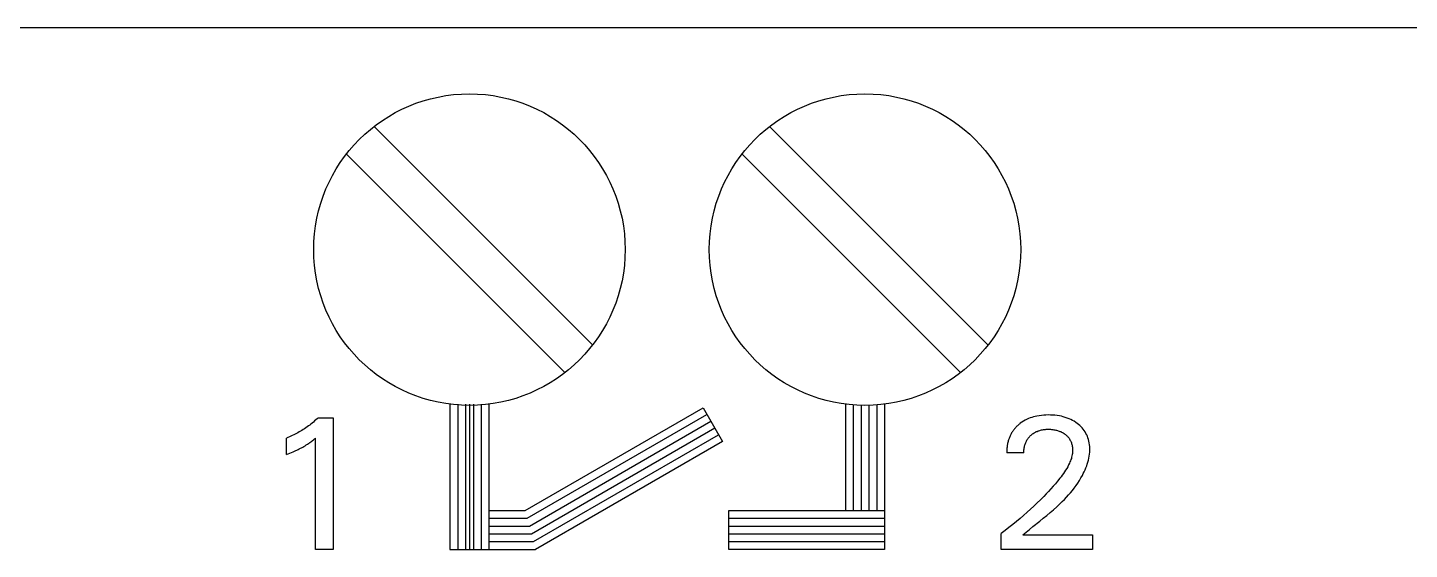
# Model space of a CAD drawing. Extents: x 0 to 420, y 0 to 297.
# Drawn here: x 168.22 to 185.96, y 162.77 to 169.47 of the extents above; entities that cross this region are included whole.
import ezdxf

# ---------------------------------------------------------------- set-up
doc = ezdxf.new("R2010")
doc.units = 0
doc.header["$LTSCALE"] = 23.1
doc.layers.add('10000_FRONT', color=7, linetype='CONTINUOUS')

msp = doc.modelspace()

# ---------------------------------------------------------------- linework, layer by layer
at = {"layer": '10000_FRONT', "color": 7, "linetype": 'CONTINUOUS'}
for p, q in [((203.56, 169.468), (134.06, 169.468)), ((175.469, 165.393), (172.665, 168.197)), ((180.549, 165.393), (177.745, 168.197)), ((172.311, 167.844), (175.115, 165.04)), ((177.391, 167.844), (180.195, 165.04)), ((173.64, 164.634), (173.64, 162.768)), ((173.74, 164.634), (173.74, 162.768)), ((173.84, 164.634), (173.84, 162.768)), ((173.89, 164.634), (173.89, 162.768)), ((173.94, 164.634), (173.94, 162.768)), ((174.04, 164.634), (174.04, 162.768)), ((174.14, 164.634), (174.14, 162.768)), ((174.606, 163.268), (176.89, 164.587)), ((174.633, 163.168), (176.94, 164.5)), ((176.89, 164.587), (177.14, 164.154)), ((178.72, 164.634), (178.72, 163.268)), ((178.82, 164.621), (178.82, 163.268)), ((178.92, 164.621), (178.92, 163.268)), ((179.02, 164.621), (179.02, 163.268)), ((179.12, 164.621), (179.12, 163.268)), ((179.22, 164.634), (179.22, 162.768)), ((171.79, 164.33), (171.773, 164.318)), ((171.807, 164.341), (171.79, 164.33)), ((171.823, 164.353), (171.807, 164.341)), ((171.839, 164.365), (171.823, 164.353)), ((171.855, 164.378), (171.839, 164.365)), ((171.871, 164.391), (171.855, 164.378)), ((171.887, 164.404), (171.871, 164.391)), ((171.902, 164.417), (171.887, 164.404)), ((171.918, 164.431), (171.902, 164.417)), ((171.933, 164.445), (171.918, 164.431)), ((171.947, 164.459), (171.933, 164.445)), ((171.947, 164.459), (172.14, 164.459)), ((172.14, 164.459), (172.14, 162.768)), ((174.66, 163.068), (176.99, 164.414)), ((174.687, 162.968), (177.04, 164.327)), ((180.898, 164.325), (180.891, 164.317)), ((180.905, 164.333), (180.898, 164.325)), ((180.912, 164.341), (180.905, 164.333)), ((180.92, 164.349), (180.912, 164.341)), ((180.928, 164.356), (180.92, 164.349)), ((180.936, 164.364), (180.928, 164.356)), ((180.944, 164.371), (180.936, 164.364)), ((180.951, 164.376), (180.944, 164.371)), ((180.957, 164.382), (180.951, 164.376)), ((180.964, 164.387), (180.957, 164.382)), ((180.985, 164.402), (180.964, 164.387)), ((181.006, 164.415), (180.985, 164.402)), ((181.028, 164.428), (181.006, 164.415)), ((181.051, 164.439), (181.028, 164.428)), ((181.071, 164.448), (181.051, 164.439)), ((181.092, 164.456), (181.071, 164.448)), ((181.113, 164.463), (181.092, 164.456)), ((181.134, 164.47), (181.113, 164.463)), ((181.155, 164.475), (181.134, 164.47)), ((181.177, 164.48), (181.155, 164.475)), ((181.206, 164.485), (181.177, 164.48)), ((181.235, 164.489), (181.206, 164.485)), ((181.265, 164.492), (181.235, 164.489)), ((181.294, 164.493), (181.265, 164.492)), ((181.324, 164.494), (181.294, 164.493)), ((181.353, 164.493), (181.324, 164.494)), ((181.381, 164.492), (181.353, 164.493)), ((181.41, 164.49), (181.381, 164.492)), ((181.438, 164.486), (181.41, 164.49)), ((181.467, 164.482), (181.438, 164.486)), ((181.492, 164.477), (181.467, 164.482)), ((181.517, 164.47), (181.492, 164.477)), ((181.542, 164.463), (181.517, 164.47)), ((181.567, 164.455), (181.542, 164.463)), ((181.591, 164.446), (181.567, 164.455)), ((181.613, 164.436), (181.591, 164.446)), ((181.635, 164.425), (181.613, 164.436)), ((181.656, 164.413), (181.635, 164.425)), ((181.676, 164.399), (181.656, 164.413)), ((181.696, 164.385), (181.676, 164.399)), ((181.713, 164.372), (181.696, 164.385)), ((181.729, 164.358), (181.713, 164.372)), ((181.745, 164.343), (181.729, 164.358)), ((181.759, 164.327), (181.745, 164.343)), ((181.773, 164.311), (181.759, 164.327)), ((171.559, 164.205), (171.54, 164.197)), ((171.54, 163.985), (171.54, 164.197)), ((171.578, 164.213), (171.559, 164.205)), ((171.596, 164.221), (171.578, 164.213)), ((171.615, 164.229), (171.596, 164.221)), ((171.633, 164.238), (171.615, 164.229)), ((171.651, 164.247), (171.633, 164.238)), ((171.669, 164.256), (171.651, 164.247)), ((171.687, 164.266), (171.669, 164.256)), ((171.705, 164.276), (171.687, 164.266)), ((171.722, 164.286), (171.705, 164.276)), ((171.739, 164.297), (171.722, 164.286)), ((171.756, 164.307), (171.739, 164.297)), ((171.773, 164.318), (171.756, 164.307)), ((171.842, 164.141), (171.853, 164.149)), ((171.853, 164.149), (171.865, 164.158)), ((171.865, 164.158), (171.876, 164.167)), ((171.876, 164.167), (171.888, 164.176)), ((171.888, 164.176), (171.9, 164.186)), ((171.9, 164.186), (171.912, 164.196)), ((171.912, 162.768), (171.912, 164.196)), ((174.713, 162.868), (177.09, 164.241)), ((177.14, 164.154), (174.74, 162.768)), ((180.807, 164.152), (180.804, 164.141)), ((180.81, 164.163), (180.807, 164.152)), ((180.813, 164.173), (180.81, 164.163)), ((180.817, 164.184), (180.813, 164.173)), ((180.82, 164.194), (180.817, 164.184)), ((180.824, 164.205), (180.82, 164.194)), ((180.828, 164.215), (180.824, 164.205)), ((180.833, 164.225), (180.828, 164.215)), ((180.837, 164.235), (180.833, 164.225)), ((180.842, 164.244), (180.837, 164.235)), ((180.847, 164.254), (180.842, 164.244)), ((180.853, 164.264), (180.847, 164.254)), ((180.859, 164.273), (180.853, 164.264)), ((180.864, 164.282), (180.859, 164.273)), ((180.871, 164.291), (180.864, 164.282)), ((180.877, 164.3), (180.871, 164.291)), ((180.884, 164.308), (180.877, 164.3)), ((180.891, 164.317), (180.884, 164.308)), ((181.034, 164.139), (181.038, 164.149)), ((181.038, 164.149), (181.043, 164.16)), ((181.043, 164.16), (181.049, 164.169)), ((181.049, 164.169), (181.054, 164.179)), ((181.054, 164.179), (181.061, 164.188)), ((181.061, 164.188), (181.067, 164.197)), ((181.067, 164.197), (181.074, 164.206)), ((181.074, 164.206), (181.081, 164.214)), ((181.081, 164.214), (181.089, 164.222)), ((181.089, 164.222), (181.097, 164.23)), ((181.097, 164.23), (181.105, 164.237)), ((181.105, 164.237), (181.113, 164.244)), ((181.113, 164.244), (181.122, 164.251)), ((181.122, 164.251), (181.131, 164.258)), ((181.131, 164.258), (181.141, 164.264)), ((181.141, 164.264), (181.15, 164.269)), ((181.15, 164.269), (181.16, 164.275)), ((181.16, 164.275), (181.17, 164.28)), ((181.17, 164.28), (181.181, 164.284)), ((181.181, 164.284), (181.192, 164.289)), ((181.192, 164.289), (181.203, 164.292)), ((181.203, 164.292), (181.214, 164.296)), ((181.214, 164.296), (181.225, 164.299)), ((181.225, 164.299), (181.236, 164.302)), ((181.236, 164.302), (181.248, 164.304)), ((181.248, 164.304), (181.261, 164.306)), ((181.261, 164.306), (181.273, 164.308)), ((181.273, 164.308), (181.286, 164.309)), ((181.286, 164.309), (181.298, 164.31)), ((181.298, 164.31), (181.311, 164.31)), ((181.311, 164.31), (181.324, 164.311)), ((181.324, 164.311), (181.338, 164.31)), ((181.338, 164.31), (181.352, 164.31)), ((181.352, 164.31), (181.367, 164.309)), ((181.367, 164.309), (181.381, 164.307)), ((181.381, 164.307), (181.395, 164.305)), ((181.395, 164.305), (181.409, 164.303)), ((181.409, 164.303), (181.42, 164.301)), ((181.42, 164.301), (181.431, 164.298)), ((181.431, 164.298), (181.442, 164.295)), ((181.442, 164.295), (181.452, 164.292)), ((181.452, 164.292), (181.463, 164.288)), ((181.463, 164.288), (181.473, 164.284)), ((181.473, 164.284), (181.483, 164.28)), ((181.483, 164.28), (181.494, 164.275)), ((181.494, 164.275), (181.505, 164.269)), ((181.505, 164.269), (181.516, 164.263)), ((181.516, 164.263), (181.526, 164.256)), ((181.526, 164.256), (181.536, 164.249)), ((181.536, 164.249), (181.545, 164.242)), ((181.545, 164.242), (181.554, 164.235)), ((181.554, 164.235), (181.562, 164.228)), ((181.562, 164.228), (181.569, 164.22)), ((181.569, 164.22), (181.577, 164.212)), ((181.577, 164.212), (181.584, 164.204)), ((181.584, 164.204), (181.59, 164.195)), ((181.59, 164.195), (181.596, 164.186)), ((181.596, 164.186), (181.602, 164.177)), ((181.602, 164.177), (181.607, 164.167)), ((181.607, 164.167), (181.612, 164.158)), ((181.612, 164.158), (181.616, 164.148)), ((181.616, 164.148), (181.62, 164.137)), ((181.786, 164.294), (181.773, 164.311)), ((181.797, 164.276), (181.786, 164.294)), ((181.808, 164.258), (181.797, 164.276)), ((181.817, 164.239), (181.808, 164.258)), ((181.826, 164.22), (181.817, 164.239)), ((181.833, 164.2), (181.826, 164.22)), ((181.84, 164.18), (181.833, 164.2)), ((181.845, 164.157), (181.84, 164.18)), ((181.85, 164.135), (181.845, 164.157)), ((171.54, 163.985), (171.561, 163.994)), ((171.561, 163.994), (171.582, 164.002)), ((171.582, 164.002), (171.603, 164.011)), ((171.603, 164.011), (171.624, 164.02)), ((171.624, 164.02), (171.645, 164.029)), ((171.645, 164.029), (171.66, 164.036)), ((171.66, 164.036), (171.675, 164.043)), ((171.675, 164.043), (171.69, 164.051)), ((171.69, 164.051), (171.705, 164.058)), ((171.705, 164.058), (171.72, 164.066)), ((171.72, 164.066), (171.735, 164.074)), ((171.735, 164.074), (171.75, 164.082)), ((171.75, 164.082), (171.765, 164.091)), ((171.765, 164.091), (171.78, 164.1)), ((171.78, 164.1), (171.795, 164.109)), ((171.795, 164.109), (171.81, 164.119)), ((171.81, 164.119), (171.821, 164.126)), ((171.821, 164.126), (171.831, 164.134)), ((171.831, 164.134), (171.842, 164.141)), ((180.791, 164.045), (180.79, 164.033)), ((180.79, 164.033), (180.79, 164.021)), ((180.79, 164.021), (180.79, 164.009)), ((181.01, 164.009), (180.79, 164.009)), ((180.792, 164.069), (180.791, 164.057)), ((180.791, 164.057), (180.791, 164.045)), ((180.794, 164.081), (180.792, 164.069)), ((180.795, 164.093), (180.794, 164.081)), ((180.797, 164.105), (180.795, 164.093)), ((180.799, 164.117), (180.797, 164.105)), ((180.802, 164.129), (180.799, 164.117)), ((180.804, 164.141), (180.802, 164.129)), ((181.01, 164.009), (181.011, 164.022)), ((181.011, 164.034), (181.012, 164.047)), ((181.011, 164.022), (181.011, 164.034)), ((181.012, 164.047), (181.013, 164.059)), ((181.013, 164.059), (181.015, 164.071)), ((181.015, 164.071), (181.017, 164.084)), ((181.017, 164.084), (181.02, 164.096)), ((181.02, 164.096), (181.023, 164.107)), ((181.023, 164.107), (181.026, 164.118)), ((181.026, 164.118), (181.03, 164.129)), ((181.03, 164.129), (181.034, 164.139)), ((181.62, 164.137), (181.624, 164.127)), ((181.624, 164.127), (181.627, 164.117)), ((181.628, 163.969), (181.624, 163.953)), ((181.627, 164.117), (181.63, 164.105)), ((181.632, 163.985), (181.628, 163.969)), ((181.63, 164.105), (181.632, 164.093)), ((181.632, 164.093), (181.634, 164.081)), ((181.634, 164.001), (181.632, 163.985)), ((181.634, 164.081), (181.636, 164.069)), ((181.636, 164.017), (181.634, 164.001)), ((181.636, 164.069), (181.637, 164.057)), ((181.637, 164.033), (181.636, 164.017)), ((181.637, 164.057), (181.637, 164.045)), ((181.637, 164.045), (181.637, 164.033)), ((181.854, 164.112), (181.85, 164.135)), ((181.851, 163.965), (181.854, 163.991)), ((181.856, 164.089), (181.854, 164.112)), ((181.854, 163.991), (181.856, 164.017)), ((181.857, 164.066), (181.856, 164.089)), ((181.856, 164.017), (181.857, 164.043)), ((181.857, 164.043), (181.857, 164.066)), ((181.56, 163.807), (181.546, 163.785)), ((181.573, 163.83), (181.56, 163.807)), ((181.585, 163.852), (181.573, 163.83)), ((181.596, 163.876), (181.585, 163.852)), ((181.602, 163.891), (181.596, 163.876)), ((181.609, 163.906), (181.602, 163.891)), ((181.614, 163.922), (181.609, 163.906)), ((181.62, 163.937), (181.614, 163.922)), ((181.624, 163.953), (181.62, 163.937)), ((181.786, 163.766), (181.797, 163.79)), ((181.797, 163.79), (181.807, 163.814)), ((181.807, 163.814), (181.817, 163.839)), ((181.817, 163.839), (181.825, 163.864)), ((181.825, 163.864), (181.833, 163.889)), ((181.833, 163.889), (181.84, 163.914)), ((181.84, 163.914), (181.846, 163.94)), ((181.846, 163.94), (181.851, 163.965)), ((181.416, 163.612), (181.387, 163.578)), ((181.444, 163.646), (181.416, 163.612)), ((181.472, 163.681), (181.444, 163.646)), ((181.488, 163.701), (181.472, 163.681)), ((181.503, 163.722), (181.488, 163.701)), ((181.518, 163.743), (181.503, 163.722)), ((181.532, 163.764), (181.518, 163.743)), ((181.546, 163.785), (181.532, 163.764)), ((181.68, 163.587), (181.702, 163.619)), ((181.702, 163.619), (181.723, 163.651)), ((181.723, 163.651), (181.743, 163.685)), ((181.743, 163.685), (181.762, 163.719)), ((181.762, 163.719), (181.774, 163.742)), ((181.774, 163.742), (181.786, 163.766)), ((181.266, 163.448), (181.225, 163.406)), ((181.297, 163.48), (181.266, 163.448)), ((181.327, 163.512), (181.297, 163.48)), ((181.357, 163.545), (181.327, 163.512)), ((181.387, 163.578), (181.357, 163.545)), ((181.53, 163.41), (181.557, 163.438)), ((181.557, 163.438), (181.583, 163.467)), ((181.583, 163.467), (181.608, 163.496)), ((181.608, 163.496), (181.633, 163.526)), ((181.633, 163.526), (181.657, 163.556)), ((181.657, 163.556), (181.68, 163.587)), ((174.14, 163.268), (174.606, 163.268)), ((177.22, 162.768), (177.22, 163.268)), ((177.22, 163.268), (179.22, 163.268)), ((181.097, 163.285), (181.052, 163.245)), ((181.14, 163.325), (181.097, 163.285)), ((181.183, 163.365), (181.14, 163.325)), ((181.225, 163.406), (181.183, 163.365)), ((181.348, 163.241), (181.391, 163.278)), ((181.391, 163.278), (181.433, 163.316)), ((181.433, 163.316), (181.475, 163.356)), ((181.475, 163.356), (181.503, 163.383)), ((181.503, 163.383), (181.53, 163.41)), ((174.14, 163.168), (174.633, 163.168)), ((177.22, 163.168), (179.22, 163.168)), ((180.867, 163.087), (180.819, 163.048)), ((180.915, 163.127), (180.867, 163.087)), ((180.961, 163.166), (180.915, 163.127)), ((181.007, 163.205), (180.961, 163.166)), ((181.052, 163.245), (181.007, 163.205)), ((181.127, 163.06), (181.215, 163.131)), ((181.215, 163.131), (181.26, 163.167)), ((181.26, 163.167), (181.304, 163.204)), ((181.304, 163.204), (181.348, 163.241)), ((174.14, 163.068), (174.66, 163.068)), ((174.14, 162.968), (174.687, 162.968)), ((177.22, 163.068), (179.22, 163.068)), ((177.22, 162.968), (179.22, 162.968)), ((180.77, 163.01), (180.72, 162.972)), ((180.72, 162.768), (180.72, 162.972)), ((180.819, 163.048), (180.77, 163.01)), ((180.997, 162.954), (181.04, 162.989)), ((180.997, 162.954), (181.892, 162.954)), ((181.04, 162.989), (181.083, 163.025)), ((181.083, 163.025), (181.127, 163.06)), ((181.892, 162.954), (181.892, 162.768)), ((172.14, 162.768), (171.912, 162.768)), ((173.64, 162.768), (174.74, 162.768)), ((174.14, 162.868), (174.713, 162.868)), ((177.22, 162.868), (179.22, 162.868)), ((179.22, 162.768), (177.22, 162.768)), ((181.892, 162.768), (180.72, 162.768))]:
    msp.add_line(p, q, dxfattribs=at)
for centre in [(173.89, 166.618), (178.97, 166.618)]:
    msp.add_circle(centre, 2, dxfattribs=at)

doc.saveas('drawing.dxf')
